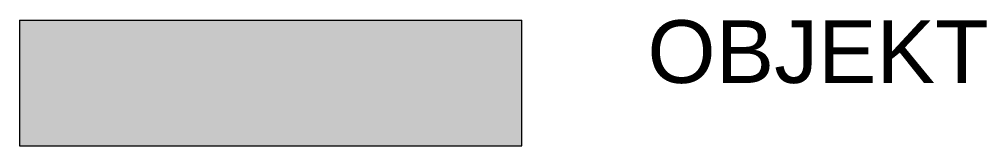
# Model space of a CAD drawing. Header units: metres. Extents: x -2 to 1.85, y -0.5 to 0.
import ezdxf
from ezdxf.enums import TextEntityAlignment as Align

# ---------------------------------------------------------------- set-up
doc = ezdxf.new("R2010")
doc.units = ezdxf.units.M
doc.layers.get('Defpoints').update_dxf_attribs({"color": 140, "lineweight": 5})
doc.styles.get("Standard").update_dxf_attribs({"font": 'arial.ttf'})

msp = doc.modelspace()

# ---------------------------------------------------------------- hatches: boundary and pattern name
h = msp.add_hatch(color=0)
h.dxf.hatch_style = 1
h.paths.add_polyline_path([(-2, 0), (-2, -0.5), (0, -0.5), (0, 0)])

# ---------------------------------------------------------------- linework, layer by layer
at = {"color": 0}
for p, q in [((-2, 0), (0, 0)), ((-2, 0), (-2, -0.5)), ((0, -0.5), (0, 0)), ((-2, -0.5), (0, -0.5))]:
    msp.add_line(p, q, dxfattribs=at)

# ---------------------------------------------------------------- texts
at = {"layer": 'Defpoints'}
msp.add_attdef('OBJEKT', text='604', height=0.25, dxfattribs=at).set_placement((0.5, 0), align=Align.TOP_LEFT)

doc.saveas('drawing.dxf')
